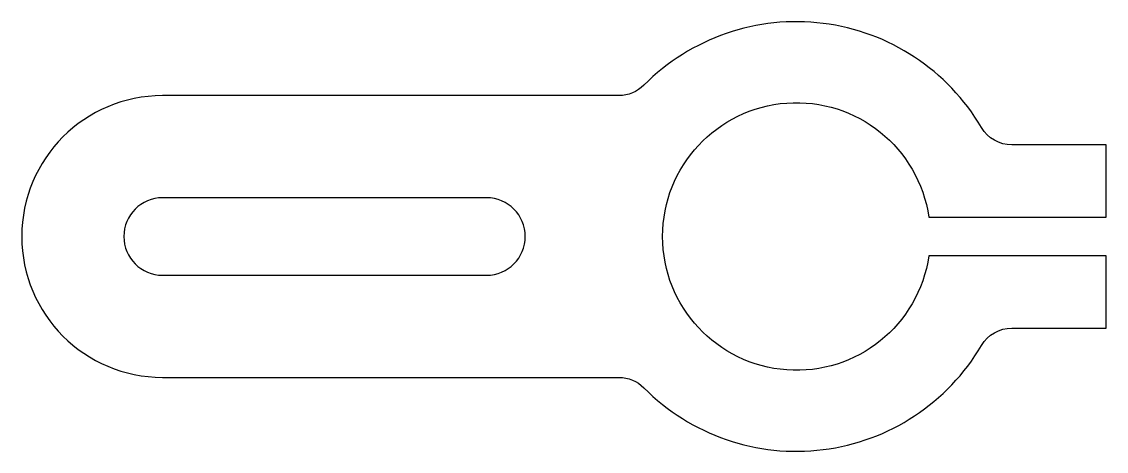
# Model space of a CAD drawing. Extents: x 875 to 1029, y -66 to -5.
import ezdxf

# ---------------------------------------------------------------- set-up
doc = ezdxf.new("R2010")
doc.units = 0
doc.header["$LTSCALE"] = 15
doc.layers.get('0').update_dxf_attribs({"linetype": 'CONTINUOUS'})

msp = doc.modelspace()

# ---------------------------------------------------------------- linework, layer by layer
at = {"ltscale": 0.05}
for points in [[(1004.05, -38.16, -13.74543), (1004.05, -32.66), (1029.25, -32.66), (1029.25, -22.41), (1015.84, -22.41, -0.265766), (1011.53, -19.95, 0.491877), (963.59, -13.93, -0.199969), (960.04, -15.41), (895.25, -15.41, 1), (895.25, -55.41), (960.04, -55.41, -0.199969), (963.59, -56.89, 0.491877), (1011.53, -50.88, -0.265766), (1015.84, -48.41), (1029.25, -48.41), (1029.25, -38.16)], [(941.25, -40.91, 1), (941.25, -29.91), (895.25, -29.91, 1), (895.25, -40.91)]]:
    msp.add_lwpolyline(points, format="xyb", close=True, dxfattribs=at)

doc.saveas('drawing.dxf')
